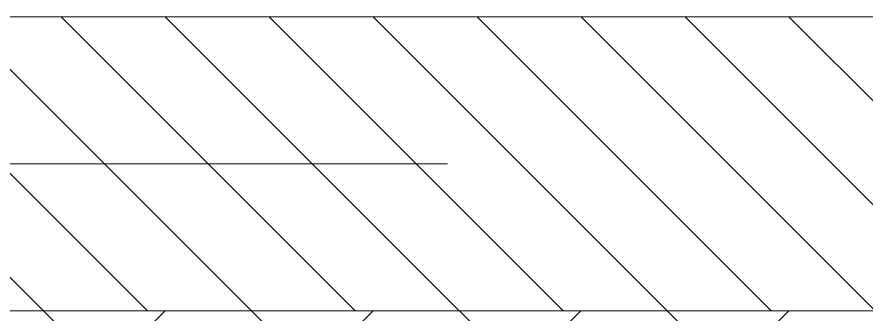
# Model space of a CAD drawing. Header units: millimetres. Extents: x 81773 to 282675, y -8553 to 29000.
# Drawn here: x 110815 to 111392, y -102 to 100 of the extents above; entities that cross this region are included whole.
import ezdxf

# ---------------------------------------------------------------- set-up
doc = ezdxf.new("R2010")
doc.units = ezdxf.units.MM
doc.linetypes.add('Осевая', pattern=[3175, 635, -476.25, 1587.5, -476.25])
doc.layers.add('A-WALL', color=7, linetype='Continuous', lineweight=9)
doc.layers.add('Оси-2', color=7, linetype='Осевая', lineweight=9)
doc.layers.add('A-WALL-1', color=9, linetype='Continuous', lineweight=9, true_color=0x808080)

msp = doc.modelspace()

# ---------------------------------------------------------------- hatches: boundary and pattern name
at = {"layer": 'A-WALL'}
h = msp.add_hatch(dxfattribs=at)
h.set_pattern_fill('FP_2', color=256, style=0, pattern_type=2)
h.set_pattern_definition([(135, (0, 0), (-35.35534, -35.35534), [])])
h.paths.add_polyline_path([(121430, -100), (121430, 100), (121130, 100), (121130, -100)])
h.paths.add_polyline_path([(118830, -100), (119330, -100), (119330, 100), (118830, 100)])
h.paths.add_polyline_path([(116975.58, -100), (117030, -100), (117030, 100), (115980, 100), (115980, -100), (116338.96, -100)])
h.paths.add_polyline_path([(113430, -100), (113680, -100), (113680, 100), (113430, 100), (113430, 91.76)])
h.paths.add_polyline_path([(111630, -100), (111630, 100), (110730, 100), (110730, -100), (111245.98, -100)])
h.paths.add_polyline_path([(109336.12, -100), (109830, -100), (109830, 100), (108930, 100), (108930, -100)])
h.paths.add_polyline_path([(106153.01, -100), (106230, -100), (106230, 100), (105180, 100), (105180, -100), (105516.39, -100)])
h.paths.add_polyline_path([(102880, -100), (102880, 100), (102630, 100), (102630, -100)])
h.paths.add_polyline_path([(100830, -100), (101730, -100), (101730, 100), (100830, 100), (100830, 91.76)])
h.paths.add_polyline_path([(97876.92, -100), (98130, -100), (98130, 100), (97080, 100), (97080, -100), (97240.3, -100)])
h.paths.add_polyline_path([(94780, -100), (94780, 100), (94530, 100), (94530, -100), (94693.82, -100)])
h.paths.add_polyline_path([(92730, -100), (92730, 100), (91930, 100), (91930, -100), (92147.33, -100)])
h = msp.add_hatch(dxfattribs=at)
h.set_pattern_fill('FP_1', color=256, style=0, pattern_type=2)
h.set_pattern_definition([(45, (0, 0), (-70.71068, 70.71068), []), (135, (0, 0), (-70.71068, -70.71068), [])])
h.paths.add_polyline_path([(125080, -250), (125080, -100), (123730, -100), (123730, -250), (124615.04, -250)])
h.paths.add_polyline_path([(121430, -250), (121430, -100), (120230, -100), (120230, -250), (120795.31, -250)])
h.paths.add_polyline_path([(116975.58, -250), (117030, -250), (117030, -100), (115980, -100), (115980, -250), (116338.96, -250)])
h.paths.add_polyline_path([(118885.44, -250), (119330, -250), (119330, -100), (117930, -100), (117930, -250), (118248.82, -250)])
h.paths.add_polyline_path([(113155.85, -250), (113680, -250), (113680, -100), (112530, -100), (112530, -250)])
h.paths.add_polyline_path([(111245.98, -250), (111630, -250), (111630, -100), (110730, -100), (110730, -250)])
h.paths.add_polyline_path([(109830, -250), (109830, -100), (108930, -100), (108930, -250), (109336.12, -250)])
h.paths.add_polyline_path([(107130, -250), (108030, -250), (108030, -100), (107130, -100)])
h.paths.add_polyline_path([(105180, -250), (106230, -250), (106230, -100), (105180, -100)])
h.paths.add_polyline_path([(102333.28, -250), (102880, -250), (102880, -100), (100830, -100), (100830, -250), (101730, -250)])
h.paths.add_polyline_path([(99150.17, -250), (99930, -250), (99930, -100), (99030, -100), (99030, -250)])
h.paths.add_polyline_path([(98130, -250), (98130, -100), (97080, -100), (97080, -250), (97876.92, -250)])
h.paths.add_polyline_path([(94780, -250), (94780, -100), (93630, -100), (93630, -250), (94693.82, -250)])
h.paths.add_polyline_path([(90874.08, -250), (91030, -250), (91030, -100), (89210, -100), (89210, -250), (89600.84, -250)])
h.paths.add_polyline_path([(92147.33, -250), (92730, -250), (92730, -100), (91930, -100), (91930, -250)])

# ---------------------------------------------------------------- linework, layer by layer
for p in [(102630, -100), (110730, -100)]:
    msp.add_line(p, (111630, -100), dxfattribs=at)
at = {"layer": 'A-WALL-1'}
msp.add_line((111630, 100), (110730, 100), dxfattribs=at)
at = {"layer": 'Оси-2'}
msp.add_line((85072.92, 0), (122760, 0), dxfattribs=at)

doc.saveas('drawing.dxf')
